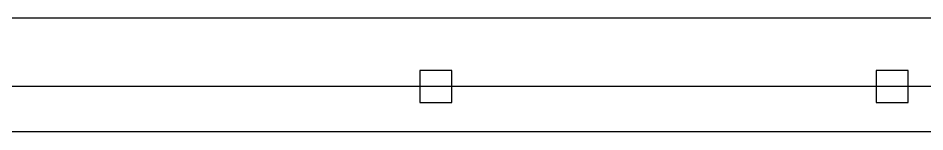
# Model space of a CAD drawing. Header units: metres. Extents: x 532250 to 532639, y 2673852 to 2674172.
# Drawn here: x 532438.229 to 532440.216, y 2674039.349 to 2674039.599 of the extents above; entities that cross this region are included whole.
import ezdxf

# ---------------------------------------------------------------- set-up
doc = ezdxf.new("R2010")
doc.units = ezdxf.units.M
doc.header["$MEASUREMENT"] = 0
doc.linetypes.add('PHANTOM', pattern=[63.5, 31.75, -6.35, 6.35, -6.35, 6.35, -6.35])
doc.layers.add('IDT', color=7, linetype='Continuous')

# ---------------------------------------------------------------- blocks, each defined once
blk = doc.blocks.new('IDT')
at = {"layer": 'IDT', "color": 8}
for p, q in [((25.902, 18.4101), (29.552, 18.4101)), ((26.7481, 18.3453), (26.7481, 18.2753)), ((26.8181, 18.3453), (26.7481, 18.3453)), ((26.8181, 18.2753), (26.8181, 18.3453)), ((27.7481, 18.3453), (27.7481, 18.2753)), ((27.8181, 18.3453), (27.7481, 18.3453)), ((27.8181, 18.2753), (27.8181, 18.3453)), ((26.7481, 18.2753), (26.8181, 18.2753)), ((27.7481, 18.2753), (27.8181, 18.2753)), ((25.902, 18.1601), (29.552, 18.1601))]:
    blk.add_line(p, q, dxfattribs=at)
at = {"layer": 'IDT', "color": 8, "linetype": 'PHANTOM', "ltscale": 0.25}
blk.add_line((25.6331, 18.3103), (33.7831, 18.3103), dxfattribs=at)

msp = doc.modelspace()

# ---------------------------------------------------------------- block references
at = {"layer": 'IDT', "color": 8, "rotation": 180}
msp.add_blockref('IDT', (532466.9273, 2674057.7589), dxfattribs=at)

doc.saveas('drawing.dxf')
